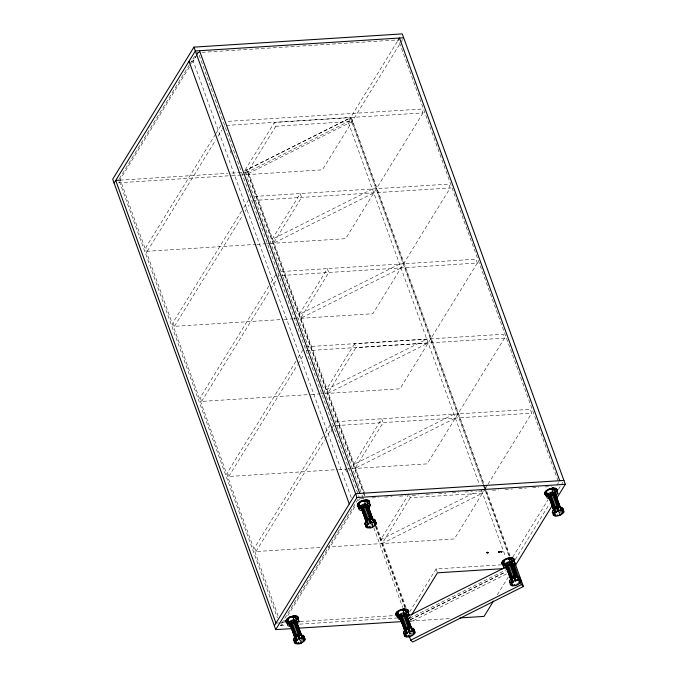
<?xml version="1.0" encoding="UTF-8"?>
<svg xmlns="http://www.w3.org/2000/svg" width="678" height="678" viewBox="0 0 678 678"><rect width="100%" height="100%" fill="white"/><g stroke="black" fill="none" stroke-linecap="round" stroke-linejoin="round"><path stroke-width="0.51" stroke-dasharray="3.39 2.54" d="M119.32 178.712L189.255 65.029M189.798 64.147L194.688 56.198M189.391 66.986L120.159 179.526L278.048 615.692M191.603 63.385L196.035 56.181M196.586 55.282L198.247 52.579L359.382 497.703M351.28 497.728L193.188 61.003L196.874 55.011M197.4 54.155L198.451 52.443M215.511 134.219L145.88 247.411L147.279 251.275L255.953 244.368M216.062 133.32L222.147 123.438M147.279 251.275L215.807 139.88M218.011 136.286L221.884 129.998M222.435 129.1L224.647 125.506L423.013 112.904L421.614 109.039L227.469 121.379M245.182 169.932L274.421 122.404L350.806 117.548L484.007 485.516M275.819 126.261L246.021 174.695L352.204 121.413L275.819 126.261L274.421 122.404M241.58 211.087L173.051 322.482L174.449 326.338L283.133 319.44M243.792 207.493L249.318 198.51M174.449 326.338L242.978 214.943M245.19 211.35L249.055 205.061M397.283 41.621L348.034 121.676L479.473 484.778M402.554 39.561L322.406 169.839L241.393 174.983M268.759 286.158L200.23 397.554L201.629 401.41L310.304 394.503M270.963 282.565L276.488 273.573M201.629 401.41L270.149 290.014M270.708 289.116L276.785 279.234M277.336 278.336L278.997 275.641L477.363 263.039L475.964 259.182L278.65 271.717M423.013 112.904L345.644 238.673L270.725 243.427M295.93 361.221L227.401 472.617L228.8 476.481L337.483 469.574M298.142 357.628L303.668 348.645M228.8 476.481L297.328 365.086M297.879 364.188L303.405 355.204M254.64 196.442L448.794 184.111L450.192 187.967L372.815 313.745L297.905 318.499M354.543 343.746L326.381 389.536L426.759 339.161L354.543 343.746L355.942 347.611L327.779 393.401L428.157 343.026L355.942 347.611M323.101 436.293L254.581 547.688L255.97 551.545L321.397 547.392M325.313 432.7L330.839 423.716M255.97 551.545L324.499 440.149M325.059 439.251L331.135 429.369M331.686 428.471L333.347 425.776L531.713 413.173L530.315 409.317L333 421.852M477.363 263.039L399.995 388.808L325.076 393.571M363.662 498.457L358.357 498.788L280.26 625.735L281.65 625.65L284.972 620.243M287.743 615.743L355.865 505.008M358.637 500.5L359.747 498.703M305.829 346.78L503.144 334.246L504.534 338.11L427.165 463.879L352.255 468.634M408.893 493.889L380.722 539.671L476.422 491.652M410.292 497.745L382.121 543.536L482.507 493.16L410.292 497.745L409.597 495.813M485.287 488.643L454.345 538.951L327.728 546.993M485.846 487.745L487.499 485.05M488.05 484.151L531.713 413.173M409.588 612.005L436.073 568.952L500.94 564.833M409.326 618.556L410.987 615.861M512.712 557.172L548.129 499.601M556.977 485.211L558.638 482.516M515.221 559.604L549.527 503.839M558.375 489.448L560.596 485.846M561.147 484.948L562.808 482.253M497.321 594.826L508.381 576.859M244.622 170.831L350.806 117.548M364.323 495.652L246.478 170.11L350.365 117.98L352.162 119.659L486.228 489.999M246.478 170.11L248.275 171.788L352.162 119.659M372.417 189.026L272.031 239.402L300.193 193.611L301.591 197.476L273.429 243.258L373.815 192.883M399.588 264.089L299.201 314.465L327.372 268.683L328.771 272.539L300.6 318.329L400.986 267.954M453.938 414.233L353.552 464.608L381.722 418.818L383.121 422.682L354.95 468.464L455.336 418.089M409.673 618.209L506.195 569.774M410.317 619.616L505.703 571.749M410.495 619.828L506.33 571.732M506.559 573.91L411.173 621.777L409.97 620.65M370.485 525.086L373.078 523.789M371.858 524.636L372.714 524.204L372.061 523.586M299.168 641.015L301.752 639.718M300.54 640.574L301.396 640.142M557.977 513.17L560.562 511.873M559.35 512.729L560.206 512.297L559.553 511.678M409.114 634.032L410.843 633.167M411.343 633.159L410.487 633.591L409.826 632.972M196.857 52.672L201.01 52.401M202.052 52.342L396.359 39.994M191.103 61.139L193.188 61.003M119.938 180.162L227.596 173.322M231.817 173.059L247.648 172.051L363.247 491.389M118.294 182.806L231.249 175.636M231.927 175.585L240.749 175.026M252.877 200.502L450.192 187.967M257.013 244.3L265.454 243.766M266.505 243.699L269.675 243.495M284.184 319.372L292.625 318.838M293.684 318.77L296.845 318.567M306.168 350.712L504.534 338.11M311.363 394.443L319.804 393.901M320.855 393.833L324.025 393.638M338.534 469.507L346.975 468.973M348.034 468.905L351.196 468.701M372.103 497.915L378.434 497.516M384.765 497.11L392.155 496.643M399.545 496.177L405.876 495.771M412.207 495.372L418.538 494.965M425.928 494.499L432.259 494.093M438.59 493.694L445.98 493.228M452.311 492.821L458.642 492.423M464.972 492.016L472.363 491.55M478.693 491.143L486.084 490.677M492.414 490.27L498.745 489.872M505.085 489.474L512.466 488.999M518.806 488.601L526.187 488.126M532.518 487.728L538.857 487.321M545.188 486.923L551.519 486.516M277.022 623.057L280.184 622.853M281.243 622.785L284.404 622.59M300.244 621.582L395.232 615.548M280.675 625.362L285.947 625.031M299.668 624.158L396.774 617.989M410.41 621.073L450.387 618.531M399.545 42.85L558.884 482.999M486.584 490.991L510.009 555.706M484.363 486.507L509.568 556.146M350.365 117.98L482.982 484.338M483.346 485.329L509.297 557.011M481.465 490.262L505.407 556.409M436.073 568.952L437.463 572.817M248.275 171.788L364.679 493.347M376.57 526.204L406.122 607.835M409.368 616.794L410.809 620.777M363.603 492.381L364.688 495.364M375.849 526.204L405.376 607.776M375.493 526.509L405.046 608.149M244.978 171.797L247.106 177.678M247.462 178.67L261.513 217.469M261.869 218.469L282.76 276.166M283.116 277.158L297.159 315.956M297.523 316.948L311.566 355.747M311.922 356.747L325.974 395.545M326.33 396.537L328.491 402.503M328.847 403.503L340.373 435.335M340.737 436.327L342.899 442.293M343.254 443.293L354.78 475.125M355.136 476.117L357.298 482.092M357.662 483.083L361.62 494.025M361.984 495.025L363.425 499M372.425 523.874L373.502 526.857M373.866 527.848L402.673 607.437M410.69 632.54L411.283 634.184M409.529 633.26L410.241 635.21M230.105 150.389L231.545 154.372M331.034 429.216L332.118 432.208M345.458 469.049L346.534 472.032M280.929 623.658L281.65 625.65M119.489 181.602L277.378 617.768"/><path stroke-width="1.02" d="M287.608 619.26L286.743 620.421L286.633 619.624L287.608 619.26L287.811 619.717L286.743 620.421L287.811 619.717L286.904 619.929M293.786 617.183L293.667 616.116L294.837 616.488L293.786 617.183L293.667 616.116M358.221 503.991L358.17 504.534L359.382 503.881L357.959 503.686L359.247 503.568L358.17 504.534L357.959 503.686L358.687 504.059M293.464 640.337L293.888 638.244L296.617 636.134L300.371 634.989L303.405 635.354L304.295 637.057M294.574 642.278L296.21 641.93L296.328 641.354L294.693 641.693L293.803 639.235L294.43 643.007L295.218 643.414L297.1 642.837L295.735 643.685L295.142 642.049M294.693 641.693L295.879 640.117L289.743 622.387M364.789 524.399L365.205 522.306L367.934 520.195L371.697 519.051L374.731 519.416L375.612 521.119M365.9 526.34L367.527 525.992L367.646 525.416L366.018 525.755L365.12 523.297L365.756 527.069L366.535 527.476L368.425 526.899L367.052 527.755L366.459 526.111M366.018 525.755L367.196 524.179L366.306 521.721L366.984 521.196L367.874 523.653L369.01 523.975L368.332 524.501L367.196 524.179M403.41 633.354L403.834 631.26L406.563 629.15L410.326 628.006L413.351 628.37L414.241 630.065M405.164 636.43L403.749 632.252L404.376 636.015L405.164 636.43L406.529 635.583L407.046 635.854L405.681 636.701L406.461 637.117L407.825 636.964L408.283 636.006L409.181 635.905L408.724 636.854L410.08 636.701L411.377 636.057L410.715 635.439L411.58 635.006L412.232 635.625L414.156 634.133L412.69 634.142L413.105 633.591L414.58 633.574L415.207 632.735L413.978 629.633M509.39 582.199L509.814 580.105L512.543 577.995L516.305 576.851L519.331 577.215L520.221 578.919M510.509 584.139L512.136 583.792L512.254 583.216L510.619 583.555L509.729 581.097L510.356 584.868L511.144 585.275L513.026 584.699L511.661 585.546L512.441 585.962L513.805 585.809L514.263 584.851L515.161 584.75L514.704 585.707L516.06 585.546L517.356 584.902L516.695 584.283L517.56 583.851L518.212 584.47L520.145 582.978L518.67 582.987L519.085 582.436L520.56 582.419L521.187 581.58L519.738 578.063M510.619 583.555L511.805 581.978L512.932 582.3L513.61 581.775L512.483 581.453L511.593 578.995L510.915 579.512L511.805 581.978M552.273 512.492L552.697 510.398L555.426 508.288L559.18 507.144L562.215 507.508L563.104 509.203M554.028 515.568L552.612 511.39L553.24 515.153L554.028 515.568L555.909 514.992L554.545 515.839L555.324 516.255L556.689 516.094L557.146 515.144L558.045 515.034L557.587 515.992L560.24 515.187L559.647 513.551M365.637 501.144L365.84 500.415L364.772 501.008L365.637 501.144L364.959 500.83M295.642 638.151L294.854 637.769L289.769 623.904L290.947 622.328L295.735 635.566L294.803 636.362M296.557 622.709L296.506 621.302M301.354 635.947L301.591 635.167L296.235 620.556M362.586 511.187L366.179 521.831L361.094 507.966L362.264 506.39L367.061 519.628L366.12 520.424L361.06 506.449M367.883 506.771L367.891 506.076M368.501 508.492L368.747 507.712L372.917 519.229L372.671 520.009M366.12 520.424L366.408 521.746M401.418 619.65L400.486 618.861L404.808 630.786L399.715 616.921L400.893 615.344L405.681 628.582L404.749 629.379L399.689 615.404M406.503 615.726L406.52 615.031M404.512 630.159L404.749 629.379M411.3 628.964L411.538 628.184L406.749 614.946M511.017 579.546L505.695 565.766L506.873 564.189L511.661 577.427L510.729 578.224L505.669 564.249M512.483 564.571L512.432 563.164M512.915 566.283C514.187 562.681 505.093 565.232 506.619 568.113M510.492 579.004L510.729 578.224M550.138 498.381L549.35 497.999L553.663 509.924L548.578 496.05L549.756 494.482L554.545 507.72L553.612 508.517L548.553 494.533M555.367 494.855L555.316 493.448L560.401 507.322L559.325 506.305L554.265 492.33M553.612 508.517L553.901 509.831M405.69 629.659L407.08 628.286L408.876 627.786M300.837 641.396L301.43 643.041L300.134 643.685L298.778 643.846L299.235 642.888L298.337 642.99L297.871 643.947L295.735 643.685M372.154 525.458L372.747 527.103L371.451 527.747L370.095 527.908L370.561 526.95L369.663 527.052L369.196 528.009L367.052 527.755M545.409 492.16L546.57 491.821L546.146 492.618L545.409 492.16L545.714 491.575L546.146 492.618L546.705 491.762M557.019 497.788L565.308 484.312L402.266 33.9L193.942 47.129L112.692 179.212L275.734 629.625L291.515 628.625M114.09 183.077L195.34 50.994L403.664 37.765M397.833 40.722L399.495 38.027L559.748 480.719M274.336 625.769L355.594 493.686L563.91 480.448M275.734 629.625L356.992 497.55L193.942 47.129M411.538 614.963L437.463 572.817L503.39 568.63M493.457 601.115L484.058 616.395L459.862 617.929M515.56 565.181L552.045 505.873M363.713 501.457L364.247 500.618L365.366 503.703L364.832 504.534L367.629 504.39L368.171 503.559L367.052 500.474L366.518 501.313L367.629 504.39M292.93 616.556L292.396 617.387L295.193 617.251L296.311 620.328L293.506 620.472L294.04 619.641L292.93 616.556A6.136 2.958 -19.9 0 0 287.514 619.209L288.633 622.285L289.93 622.218L288.777 624.014L287.472 624.082L286.362 621.006L287.658 620.938L288.43 619.734M358.984 505L357.679 505.068L358.798 508.144L360.094 508.076L358.984 505L359.755 503.805M360.094 508.076L361.255 506.28L359.95 506.347L358.84 503.271A6.136 2.958 -19.9 0 1 364.256 500.618M361.577 509.568L361.043 510.398A6.136 2.958 -19.9 0 1 358.798 508.144M290.26 625.506L289.718 626.336A6.136 2.958 -19.9 0 1 287.472 624.082M368.34 507.076L369.12 505.881L370.417 505.813L369.298 502.737A6.136 2.958 -19.9 0 0 367.052 500.474M296.311 620.328L296.845 619.497L295.735 616.412A6.136 2.958 -19.9 0 1 297.981 617.861M297.023 623.014L297.795 621.819L299.091 621.751L297.981 618.667M397.605 613.954L396.308 614.014L397.418 617.099L398.723 617.031L397.605 613.954L398.376 612.751M405.681 609.429L406.792 612.505L406.258 613.344L403.452 613.488L403.995 612.649L402.876 609.573L402.342 610.403L405.139 610.259L405.681 609.429A6.136 2.958 -19.9 0 1 407.927 611.683L409.046 614.768L407.741 614.827L406.969 616.031M398.723 617.031L399.876 615.234L398.579 615.302L397.469 612.226A6.136 2.958 -19.9 0 1 402.876 609.573M400.206 618.522L399.673 619.353L398.588 619.073L397.418 617.099M551.739 488.711L551.206 489.541L554.002 489.397L555.121 492.482L552.316 492.626L552.858 491.787L551.739 488.711A6.136 2.958 -19.9 0 0 546.332 491.364L547.443 494.44L548.739 494.372L547.587 496.169L546.282 496.237L545.171 493.152L546.468 493.084L547.587 496.169M508.322 559.248L508.856 558.418L509.975 561.503L509.432 562.333L512.237 562.189L512.771 561.359L511.661 558.274L510.576 559.952M553.46 490.245L554.545 488.567A6.136 2.958 -19.9 0 1 556.791 490.821L557.901 493.898L556.604 493.965L555.833 495.169M504.703 565.876L503.585 562.799L502.288 562.867L503.398 565.944L504.703 565.876L505.856 564.079L504.559 564.147L503.449 561.07A6.136 2.958 -19.9 0 1 508.856 558.418M549.07 497.66L548.527 498.491L547.451 498.211L546.282 496.237M506.186 567.367L505.652 568.198A6.136 2.958 -19.9 0 1 503.398 565.944M555.121 492.482L555.655 491.643L554.545 488.567M512.949 564.876L513.721 563.681L515.026 563.613L513.907 560.528A6.136 2.958 -19.9 0 0 511.661 558.274M552.943 489.296L553.18 488.092L553.638 488.838L552.943 489.296L552.477 488.27L553.18 488.092M396.689 613.437L397.172 612.776L396.486 612.946L396.689 613.437L397.706 612.683M404.936 630.667L406.063 630.989L406.741 630.464L405.614 630.142L404.936 630.667L405.825 633.133L404.656 634.65L406.275 634.371L406.156 634.947L404.529 635.294M510.093 558.528L510.61 557.943L510.678 558.655L509.407 558.706L510.61 557.943L509.331 558.18L510.678 558.655M365.756 505.042L370.552 518.28L365.756 505.042L367.044 504.983L372.392 518.687L368.569 508.136M366.23 506.356L365.01 506.449L369.374 518.484L366.857 519.611L362.069 506.373L363.247 505.763M367.391 506.432L368.069 506.763M370.552 518.28L371.832 518.221M294.438 620.98L299.227 634.218L294.438 620.98L295.718 620.912L300.507 634.159L301.295 634.54M299.227 634.218L300.507 634.159M404.385 613.988L409.173 627.226L404.385 613.988L405.664 613.929L411.012 627.642L406.698 615.717C404.41 612.776 399.647 619.734 399.715 616.921M409.173 627.226L410.461 627.167M553.248 493.126L558.036 506.364L553.248 493.126L554.528 493.067M558.036 506.364L559.325 506.305M510.365 562.842L515.153 576.08L510.365 562.842L511.644 562.774M515.153 576.08L516.441 576.02L511.382 562.037M372.688 520.45L373.663 519.484L374.553 521.95L376.027 522.721L374.434 523.357L374.654 523.78L376.248 523.145L376.578 523.78L375.951 524.628L374.485 524.636L374.061 525.196L375.536 525.179L373.612 526.67L372.951 526.052L372.095 526.484L372.747 527.103M373.663 519.484L372.908 519.399L373.798 521.857L372.824 522.823L374.553 521.95M303.236 637.888L302.346 635.422L301.371 636.388L302.261 638.846L303.236 637.888L304.371 638.023L304.702 638.659L303.108 639.295L303.329 639.718L304.93 639.083L305.261 639.718L304.634 640.557L303.159 640.574L302.744 641.125L304.21 641.117L302.286 642.608L301.634 641.99L300.769 642.422L301.43 643.041M302.346 635.422L301.591 635.337L302.481 637.795L301.507 638.761L302.261 638.846M411.317 629.404L412.292 628.438L413.182 630.904L414.656 631.676L413.055 632.311L413.275 632.735L414.877 632.099M412.292 628.438L411.538 628.353L412.427 630.811L411.453 631.777L413.182 630.904M560.181 508.534L561.155 507.576L562.045 510.042L563.52 510.814L561.918 511.449L562.138 511.873L563.74 511.237L564.071 511.873L563.443 512.712L561.969 512.729L561.553 513.28L563.02 513.271L561.096 514.763L560.443 514.144L559.579 514.577L560.24 515.187M561.155 507.576L560.401 507.483L561.291 509.949L560.316 510.907L562.045 510.042M519.162 579.749L518.272 577.283L517.517 577.198L518.407 579.656L517.433 580.622L519.162 579.749L520.636 580.521L519.034 581.156L519.255 581.58L520.857 580.944M293.642 616.768L294.515 615.963M404.08 610.158L404.783 609.505C401.3 610.81 406.588 607.81 403.444 609.759L404.08 610.158L403.427 609.861L404.461 608.971M557.74 506.924L554.706 508.441L555.062 509.576M366.306 521.721L367.434 522.043L368.12 521.518M294.854 637.769L295.667 637.134L296.557 639.591L297.684 639.913L297.006 640.439L295.879 640.117M294.981 637.651L296.116 637.981L296.795 637.456M554.689 512.271L553.799 509.805L554.477 509.28L555.367 511.746L556.494 512.068L555.816 512.593L554.689 512.271L553.502 513.848L555.138 513.509L555.019 514.085L553.392 514.433M405.825 633.133L406.953 633.455L407.631 632.93L406.503 632.608L405.614 630.142M397.122 615.802A6.509 3.136 -19.9 0 1 396.961 611.844C399.867 609.666 404.147 607.649 407.656 609.59A6.509 3.136 -19.9 0 1 407.758 612.073M291.921 621.701L290.947 622.328M290.481 621.573L295.54 635.549L298.057 634.422L292.998 620.446M554.545 507.72L549.561 494.465L550.731 493.855M554.35 507.703L556.867 506.576L551.807 492.601M401.868 614.717L400.893 615.344M400.427 614.59L405.486 628.565L408.003 627.438L403.156 614.09L404.512 613.853M506.407 563.435L511.466 577.41L513.983 576.283L508.924 562.308M406.732 616.819L506.093 566.961M410.715 640.168L521.424 584.606L523.416 586.478L412.707 642.032L410.715 640.168L408.944 635.294M367.874 523.653L370.315 522.433L369.425 519.975L370.358 519.687L371.349 522.992L370.417 523.272L369.425 519.975M296.557 639.591L298.99 638.371L298.1 635.905L299.04 635.625L300.032 638.93L299.091 639.21L298.1 635.905M555.367 511.746L557.799 510.526L556.909 508.059L557.85 507.78L558.841 511.076L557.909 511.365L556.909 508.059M406.503 632.608L408.936 631.388L408.046 628.921L408.987 628.642L409.978 631.938L409.046 632.227L408.046 628.921M512.483 581.453L514.916 580.232L514.026 577.766L514.966 577.486L515.958 580.792L515.026 581.071L514.026 577.766M546.129 495.347A6.509 3.136 -19.9 0 1 545.536 491.872A6.509 3.136 -19.9 0 1 551.663 488.541L554.511 487.94L556.519 488.728L557.121 489.838A6.509 3.136 -19.9 0 1 556.765 491.618M287.175 622.785A6.509 3.136 -19.9 0 1 289.523 617.09L294.277 615.76A6.509 3.136 -19.9 0 1 297.811 619.056M397.266 616.209A6.509 3.136 -19.9 0 1 396.672 612.734A6.509 3.136 -19.9 0 1 402.8 609.403L404.224 608.776M396.961 611.844L398.232 611.336M361.094 507.966L361.382 508.593M364.315 504.508L365.205 506.966C363.222 507.347 361.366 508.924 362.01 510.314M368.222 507.178L366.51 506.627L365.205 506.966M550.282 498.788C545.782 495.804 557.435 491.881 555.799 496.567M549.434 497.686C549.358 495.703 554.367 493.881 555.706 495.262M289.769 623.904L290.065 624.531M291.472 626.633C288.192 624.565 295.472 621.336 296.896 623.107L301.363 635.252M505.695 565.766L510.788 579.631M506.466 567.706L506.398 566.986L510.72 578.91M400.012 617.548L399.944 616.827M400.868 619.184C399.147 616.344 407.893 613.768 407.131 617.446L409.563 624.167M512.161 562.418L517.289 577.114L512.729 563.791M411.538 628.184L411.012 627.642M369.527 520.806L370.459 520.526L370.358 519.687M371.247 522.153L373.798 521.857M557.011 508.898L557.952 508.619L557.85 507.78M558.74 510.237L561.291 509.949M298.201 636.744L299.142 636.464L299.04 635.625M299.93 638.091L302.481 637.795M514.127 578.605L515.068 578.326L514.966 577.486M515.856 579.953L518.407 579.656M408.148 629.76L409.088 629.481L408.987 628.642M409.876 631.108L412.427 630.811M553.087 487.906L548.332 489.245L545.824 490.982L545.044 491.948L545.146 494.431M499.016 551.892C500.711 551.884 497.669 552.901 499.016 551.943M289.523 617.09L294.277 615.76M293.481 616.844L294.837 616.488M365.883 504.898L364.586 505.246M369.324 518.373L370.68 518.136M553.375 492.991L552.07 493.338M558.163 506.229L556.867 506.576M510.492 562.698L509.186 563.045M513.932 576.173L515.28 575.936M294.566 620.836L293.26 621.184M298.006 634.311L299.354 634.074M407.953 627.328L409.3 627.091M360.849 501.152L362.552 500.906M119.938 180.162L115.709 180.433L275.963 623.124M356.992 497.55L565.308 484.312M551.663 488.541L556.519 488.728M402.8 609.403L407.656 609.59M298.888 628.159L401.995 621.607M364.645 501.406L366.518 501.313M509.254 559.206L511.127 559.113L512.237 562.189M503.449 561.07L504.746 561.003M552.477 488.779L553.638 488.838M506.873 564.189L507.847 563.562M506.415 566.3C507.22 563.249 514.331 565.308 512.204 563.249M291.421 623.641C292.108 621.234 298.176 623.675 296.278 621.387M290.684 624.446L290.243 625.218L289.998 623.811M396.486 612.946L397.316 613.014M371.714 519.407L369.654 518.916L367.213 520.357L367.256 521.297M406.792 612.505L407.876 612.785L409.046 614.768M296.845 619.497L297.93 619.777L299.091 621.751M553.799 509.805L554.926 510.127L555.816 512.593M510.915 579.512L512.043 579.843L512.932 582.3M516.322 577.198L514.856 576.631L513.06 577.131L511.822 578.156L512.178 579.283M300.396 635.337L298.93 634.769L297.134 635.269L295.896 636.295L295.93 637.227M555.655 491.643L557.502 492.423L557.901 493.898M516.441 576.02L517.221 576.402M400.486 618.861L401.274 619.243M294.32 640.956L294.845 641.227M501.957 563.85L503.245 565.062L501.957 563.85A6.509 3.136 -19.9 0 1 508.78 558.248A6.509 3.136 -19.9 0 1 513.882 561.333M555.824 488.626L557.121 489.838M372.392 518.687L372.688 519.314M365.01 506.449C362.925 506.008 361.476 510.949 361.323 507.873M296.896 623.107L301.007 634.989M563.74 511.237L562.621 508.347L563.52 510.814M556.189 494.16L556.748 495.694M555.087 493.542L560.172 507.407M557.036 499.466L558.774 504.263M560.477 509.356L561.07 511M554.401 493.211L559.197 506.449M557.952 508.619L558.841 511.076M550.417 493.008L555.528 507.093M549.019 495.287L553.807 508.525M549.282 497.279L553.604 509.203M523.416 586.478L515.653 565.028L513.661 563.164L518.95 577.783M520.365 581.682L521.424 584.606M513.305 563.867L513.865 565.41A6.136 2.958 -19.9 0 1 512.78 566.266M517.289 577.114L513.204 565.105L513.11 566.291M512.822 564.977L516.644 575.529M513.458 567.249L516.585 575.885M517.594 579.071L518.187 580.707M511.517 562.918L516.314 576.156M515.068 578.326L515.958 580.792M507.534 562.715L512.644 576.8M506.135 564.994L510.924 578.232M375.137 520.263L376.248 523.145M413.758 629.218L414.656 631.676M368.425 505.296L369.256 507.61M367.561 504.627L372.62 518.602M407.046 614.251L407.885 616.556M369.891 512.331L371.629 517.128M405.139 610.259L406.258 613.344M366.917 505.118L371.705 518.356M406.181 613.573L411.241 627.557M405.537 614.073L410.334 627.311M370.459 520.526L371.349 522.992M199.51 50.731L359.755 493.423M409.088 629.481L409.978 631.938M363.196 505.652L368.035 519.001M401.817 614.607L406.664 627.955M369.502 526.264L370.095 527.908M367.434 522.043L368.332 524.501M408.131 635.218L408.724 636.854M361.527 507.203L366.323 520.441M406.063 630.989L406.953 633.455M361.942 509.602L366.112 521.111M400.156 616.149L405.241 630.209M400.571 618.556L404.741 630.065M189.018 61.266L349.272 503.957M304.032 636.625L304.93 639.083M303.812 636.201L304.702 638.659M297.379 622.006L297.939 623.548M295.591 621.056L300.388 634.294M299.142 636.464L300.032 638.93M291.871 621.59L296.718 634.939M298.176 642.202L298.778 643.846M296.116 637.981L297.006 640.439M290.209 623.133L294.998 636.371M290.625 625.54L294.447 636.091M287.658 620.938L288.777 624.014M552.477 488.27L552.612 488.914M557.799 510.526L557.909 511.365M514.916 580.232L515.026 581.071M408.936 631.388L409.046 632.227M370.315 522.433L370.417 523.272M298.99 638.371L299.091 639.21M555.943 507.424L556.096 509M357.653 506.339L357.56 503.856A6.509 3.136 -19.9 0 1 365.603 499.822A6.509 3.136 -19.9 0 1 369.129 503.118M406.961 609.488A6.509 3.136 -19.9 0 1 407.902 612.48M401.054 619.726A3.932 1.89 -19.9 0 1 401.13 617.031A3.932 1.89 -19.9 0 1 406.181 615.471A3.932 1.89 -19.9 0 1 406.986 617.895M400.91 619.319A3.932 1.89 -19.9 0 1 402.935 615.514L403.927 615.209A3.932 1.89 -19.9 0 1 407.266 616.904M396.706 615.497A6.136 2.958 -19.9 0 1 396.308 614.014M398.579 615.302A6.136 2.958 -19.9 0 1 403.995 612.649M358.645 507.263A6.509 3.136 -19.9 0 1 358.823 502.991A6.509 3.136 -19.9 0 1 366.722 500.22A6.509 3.136 -19.9 0 1 369.281 503.534M359.95 506.347A6.136 2.958 -19.9 0 1 365.366 503.703M368.171 503.559A6.136 2.958 -19.9 0 1 370.417 505.813M362.425 510.78A3.932 1.89 -19.9 0 1 362.501 508.076A3.932 1.89 -19.9 0 1 367.552 506.517A3.932 1.89 -19.9 0 1 368.366 508.949M362.281 510.365A3.932 1.89 -19.9 0 1 363.4 506.975L365.298 506.254A3.932 1.89 -19.9 0 1 368.646 507.958M358.077 506.551A6.136 2.958 -19.9 0 1 357.679 505.068M501.771 562.596A6.509 3.136 -19.9 0 1 508.627 557.841A6.509 3.136 -19.9 0 1 514.119 559.986M503.466 564.774A6.509 3.136 -19.9 0 1 502.262 564.138M512.822 566.333A3.932 1.89 -19.9 0 0 513.034 564.299A3.932 1.89 -19.9 0 0 509.907 564.054L508 564.774A3.932 1.89 -19.9 0 0 506.89 568.164M506.161 567.893A3.932 1.89 -19.9 0 1 510.542 564.359A3.932 1.89 -19.9 0 1 512.966 566.74M507.78 568.715A3.932 1.89 -19.9 0 1 507.034 568.571M503.449 564.842A6.136 2.958 -19.9 0 1 502.288 562.867M512.771 561.359A6.136 2.958 -19.9 0 1 515.026 563.613M504.559 564.147A6.136 2.958 -19.9 0 1 509.975 561.503M550.511 498.593A3.932 1.89 -19.9 0 1 550.883 495.067L552.79 494.347A3.932 1.89 -19.9 0 1 556.24 494.991M546.332 495.126A6.136 2.958 -19.9 0 1 545.171 493.152M549.917 498.864A3.932 1.89 -19.9 0 1 549.773 496.355A3.932 1.89 -19.9 0 1 554.494 494.567A3.932 1.89 -19.9 0 1 556.282 496.457M547.443 494.44A6.136 2.958 -19.9 0 1 552.858 491.787M292.854 616.387A6.509 3.136 -19.9 0 1 297.956 619.472M287.319 623.201A6.509 3.136 -19.9 0 1 286.387 620.201A6.509 3.136 -19.9 0 1 291.235 616.844M291.108 626.709A3.932 1.89 -19.9 0 1 293.15 622.904A3.932 1.89 -19.9 0 1 297.473 624.302M290.955 626.303A3.932 1.89 -19.9 0 1 292.074 622.913L293.981 622.192A3.932 1.89 -19.9 0 1 297.32 623.887M288.633 622.285A6.136 2.958 -19.9 0 1 294.04 619.641M286.76 622.48A6.136 2.958 -19.9 0 1 286.362 621.006M502.83 561.291L502.627 561.926L502.83 561.291L504 561.774L502.627 561.926L503.839 561.274L502.83 561.791L504 561.774L502.83 561.291M487.058 552.901L488.016 552.765L487.058 552.901M486.906 552.468L487.863 552.333L486.906 552.468M498.474 551.739L499.432 551.536L498.474 551.739M500.788 551.587L501.745 551.451L500.788 551.587M500.949 552.019L501.898 551.816L500.949 552.019"/></g></svg>
